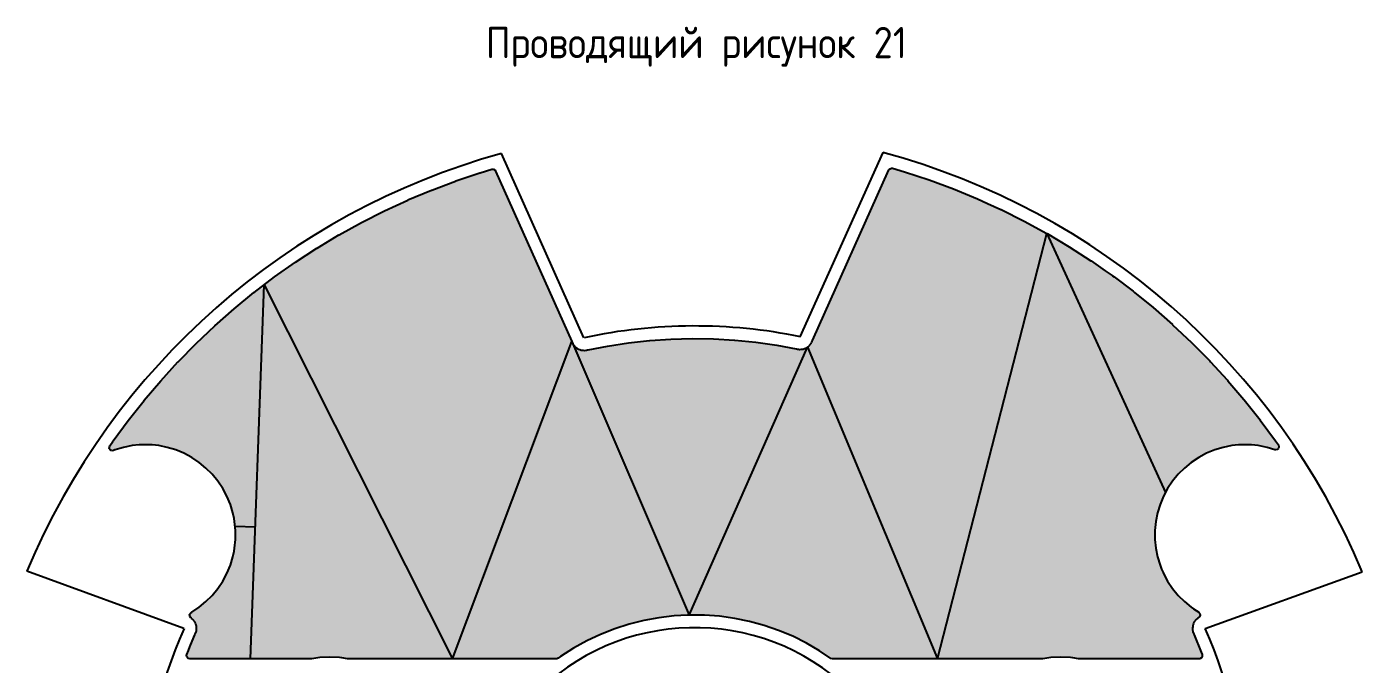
# Model space of a CAD drawing. Header units: millimetres. Extents: x -3894 to -3474, y -291 to 6.
# Drawn here: x -3667.5 to -3560.8, y -191.8 to -140.9 of the extents above; entities that cross this region are included whole.
import ezdxf

# ---------------------------------------------------------------- set-up
doc = ezdxf.new("R2010")
doc.units = ezdxf.units.MM
doc.layers.add('BLACK', color=7, linetype='Continuous')
doc.styles.add('СПДС', font='isocpeur.ttf', dxfattribs={"width": 0.9})

msp = doc.modelspace()

# ---------------------------------------------------------------- hatches: boundary and pattern name
h = msp.add_hatch(color=256)
h.dxf.hatch_style = 1
h.paths.add_polyline_path([(-3572.89, -167.67), (-3572.96, -167.59), (-3572.96, -167.58), (-3573.8, -166.74), (-3574.41, -166.12), (-3574.42, -166.11), (-3575.92, -164.7), (-3575.93, -164.69), (-3577.48, -163.33), (-3577.49, -163.33), (-3578.96, -162.13), (-3579.09, -162.03), (-3579.09, -162.02), (-3580.6, -160.88), (-3580.74, -160.78), (-3580.75, -160.77), (-3581.31, -160.38), (-3582.44, -159.59), (-3582.45, -159.59), (-3584.18, -158.47), (-3584.19, -158.47), (-3585.96, -157.41), (-3585.97, -157.41), (-3576.49, -178.1), (-3576.32, -177.79), (-3575.93, -177.2), (-3575.48, -176.65), (-3574.98, -176.15), (-3574.43, -175.7), (-3573.84, -175.31), (-3573.22, -174.97), (-3573.22, -174.97), (-3572.56, -174.7), (-3571.89, -174.5), (-3571.19, -174.36), (-3570.65, -174.31), (-3570.49, -174.29), (-3569.78, -174.29), (-3569.61, -174.31), (-3569.08, -174.36), (-3568.38, -174.5), (-3567.75, -174.69), (-3567.71, -174.7), (-3567.57, -174.68), (-3567.47, -174.58), (-3567.43, -174.45), (-3567.47, -174.31), (-3567.7, -173.99), (-3567.7, -173.98), (-3568.92, -172.32), (-3568.93, -172.31), (-3570.21, -170.69), (-3570.22, -170.68), (-3571.5, -169.18), (-3571.55, -169.12), (-3571.56, -169.11)])
h.paths.add_polyline_path([(-3585.97, -157.41), (-3594.72, -191.4), (-3586.33, -191.4), (-3586.3, -191.4), (-3585.99, -191.35), (-3585.65, -191.3), (-3585.65, -191.3), (-3585.65, -191.3), (-3584.87, -191.26), (-3584.08, -191.3), (-3584.08, -191.3), (-3584.08, -191.3), (-3583.91, -191.33), (-3583.44, -191.4), (-3583.4, -191.4), (-3573.79, -191.4), (-3573.74, -191.39), (-3573.61, -191.33), (-3573.55, -191.2), (-3573.56, -191.06), (-3573.63, -190.87), (-3573.63, -190.86), (-3574.2, -189.48), (-3574.23, -189.43), (-3574.26, -189.35), (-3574.27, -189.33), (-3574.3, -189.25), (-3574.3, -189.25), (-3574.32, -189.21), (-3574.33, -189.09), (-3574.33, -189.08), (-3574.34, -188.99), (-3574.34, -188.99), (-3574.34, -188.98), (-3574.34, -188.93), (-3574.34, -188.92), (-3574.32, -188.83), (-3574.32, -188.82), (-3574.31, -188.73), (-3574.31, -188.73), (-3574.31, -188.72), (-3574.3, -188.67), (-3574.29, -188.66), (-3574.26, -188.58), (-3574.25, -188.57), (-3574.22, -188.48), (-3574.21, -188.47), (-3574.19, -188.43), (-3574.18, -188.42), (-3574.12, -188.36), (-3574.11, -188.34), (-3574.06, -188.27), (-3574.05, -188.27), (-3574.05, -188.26), (-3574.02, -188.23), (-3574.01, -188.23), (-3574.01, -188.22), (-3573.94, -188.17), (-3573.92, -188.16), (-3573.82, -188.08), (-3573.78, -188.04), (-3573.73, -187.91), (-3573.75, -187.78), (-3573.85, -187.67), (-3574.26, -187.4), (-3574.43, -187.28), (-3574.98, -186.83), (-3575.48, -186.33), (-3575.93, -185.79), (-3576.32, -185.2), (-3576.65, -184.57), (-3576.65, -184.57), (-3576.69, -184.49), (-3576.8, -184.23), (-3576.92, -183.92), (-3577.13, -183.24), (-3577.27, -182.55), (-3577.34, -181.85), (-3577.34, -181.14), (-3577.27, -180.43), (-3577.13, -179.74), (-3576.92, -179.06), (-3576.65, -178.41), (-3576.65, -178.41), (-3576.49, -178.1)])
h.paths.add_polyline_path([(-3585.97, -157.41), (-3587.78, -156.42), (-3587.79, -156.41), (-3589.63, -155.49), (-3589.64, -155.49), (-3590.71, -155), (-3591.52, -154.63), (-3591.52, -154.63), (-3593.43, -153.84), (-3593.44, -153.84), (-3595.37, -153.12), (-3595.38, -153.12), (-3597.34, -152.48), (-3597.35, -152.47), (-3598.31, -152.2), (-3598.38, -152.19), (-3598.51, -152.23), (-3598.61, -152.33), (-3604.71, -165.95), (-3604.72, -165.99), (-3604.77, -166.09), (-3604.78, -166.1), (-3604.83, -166.21), (-3604.91, -166.31), (-3604.92, -166.32), (-3605, -166.42), (-3605.04, -166.45), (-3605.11, -166.49), (-3605.11, -166.49), (-3594.72, -191.4)])
h.paths.add_polyline_path([(-3605.11, -166.49), (-3614.56, -187.9), (-3613.34, -187.91), (-3612.13, -188), (-3610.92, -188.17), (-3609.73, -188.42), (-3608.56, -188.74), (-3607.41, -189.13), (-3607.41, -189.13), (-3606.28, -189.6), (-3605.19, -190.15), (-3604.14, -190.75), (-3603.24, -191.36), (-3603.24, -191.36), (-3603.1, -191.4), (-3594.72, -191.4)])
h.paths.add_polyline_path([(-3605.11, -166.49), (-3605.22, -166.57), (-3605.34, -166.61), (-3605.35, -166.61), (-3605.47, -166.66), (-3605.59, -166.66), (-3605.6, -166.66), (-3605.73, -166.68), (-3605.83, -166.66), (-3605.85, -166.65), (-3605.86, -166.65), (-3605.92, -166.64), (-3605.97, -166.63), (-3605.97, -166.63), (-3605.98, -166.63), (-3606.01, -166.62), (-3607.55, -166.34), (-3607.56, -166.34), (-3609.23, -166.1), (-3609.24, -166.1), (-3610.92, -165.93), (-3610.93, -165.93), (-3612.62, -165.83), (-3612.63, -165.83), (-3614.32, -165.81), (-3614.33, -165.81), (-3616.02, -165.85), (-3616.03, -165.85), (-3617.71, -165.96), (-3617.72, -165.96), (-3619.4, -166.15), (-3619.41, -166.15), (-3621.08, -166.4), (-3621.09, -166.4), (-3622.63, -166.7), (-3622.67, -166.71), (-3622.78, -166.73), (-3622.79, -166.73), (-3622.91, -166.76), (-3623.04, -166.74), (-3623.05, -166.74), (-3623.18, -166.74), (-3623.29, -166.69), (-3623.31, -166.69), (-3623.42, -166.65), (-3623.49, -166.6), (-3623.53, -166.57), (-3623.54, -166.57), (-3623.64, -166.5), (-3623.72, -166.4), (-3623.73, -166.39), (-3623.83, -166.29), (-3614.56, -187.9)])
h.paths.add_polyline_path([(-3623.83, -166.29), (-3623.89, -166.14), (-3623.94, -166.04), (-3633.49, -191.4), (-3625.16, -191.4), (-3625.15, -191.4), (-3625.02, -191.35), (-3624.84, -191.22), (-3623.81, -190.56), (-3622.75, -189.97), (-3622.75, -189.97), (-3621.65, -189.45), (-3621.65, -189.45), (-3620.51, -189.01), (-3619.36, -188.63), (-3619.36, -188.63), (-3618.18, -188.33), (-3616.98, -188.11), (-3615.77, -187.97), (-3614.7, -187.91), (-3614.56, -187.9)])
h.paths.add_polyline_path([(-3623.93, -166.03), (-3630.04, -152.42), (-3630.08, -152.36), (-3630.19, -152.28), (-3630.33, -152.28), (-3631.27, -152.56), (-3631.28, -152.56), (-3633.22, -153.21), (-3633.23, -153.22), (-3635.14, -153.94), (-3635.15, -153.94), (-3637.04, -154.73), (-3637.05, -154.74), (-3638.91, -155.59), (-3638.91, -155.6), (-3640.74, -156.52), (-3640.75, -156.53), (-3642.54, -157.52), (-3642.55, -157.52), (-3644.3, -158.57), (-3644.31, -158.58), (-3646.02, -159.7), (-3646.03, -159.7), (-3647.7, -160.88), (-3647.71, -160.88), (-3648.53, -161.5), (-3633.49, -191.4)])
h.paths.add_polyline_path([(-3648.53, -161.5), (-3649.62, -191.4), (-3644.75, -191.4), (-3644.72, -191.4), (-3644.41, -191.35), (-3644.07, -191.3), (-3644.07, -191.3), (-3644.07, -191.3), (-3643.29, -191.26), (-3642.5, -191.3), (-3642.5, -191.3), (-3642.5, -191.3), (-3642.33, -191.33), (-3641.86, -191.4), (-3641.82, -191.4), (-3633.49, -191.4)])
h = msp.add_hatch(color=256)
h.dxf.hatch_style = 1
h.paths.add_polyline_path([(-3648.53, -161.5), (-3649.34, -162.12), (-3649.35, -162.13), (-3650.93, -163.42), (-3650.94, -163.43), (-3652.48, -164.78), (-3652.48, -164.79), (-3653.97, -166.19), (-3653.97, -166.2), (-3655.41, -167.66), (-3655.42, -167.67), (-3656.8, -169.18), (-3656.8, -169.18), (-3658.13, -170.74), (-3658.13, -170.75), (-3659.4, -172.35), (-3659.41, -172.36), (-3660.59, -173.98), (-3660.62, -174.01), (-3660.62, -174.02), (-3660.87, -174.39), (-3660.9, -174.45), (-3660.91, -174.59), (-3660.84, -174.71), (-3660.71, -174.77), (-3660.57, -174.76), (-3660.46, -174.71), (-3660.45, -174.7), (-3660.06, -174.59), (-3659.77, -174.5), (-3659.08, -174.36), (-3658.53, -174.31), (-3658.37, -174.29), (-3657.67, -174.29), (-3657.49, -174.31), (-3656.96, -174.36), (-3656.27, -174.5), (-3655.59, -174.7), (-3654.94, -174.97), (-3654.94, -174.97), (-3654.31, -175.31), (-3653.72, -175.7), (-3653.18, -176.15), (-3652.68, -176.65), (-3652.23, -177.2), (-3651.84, -177.79), (-3651.5, -178.41), (-3651.23, -179.06), (-3651.03, -179.74), (-3650.94, -180.18), (-3650.89, -180.43), (-3650.85, -180.79), (-3649.23, -180.85)])
h = msp.add_hatch(color=256)
h.dxf.hatch_style = 1
h.paths.add_polyline_path([(-3654.15, -188.35), (-3654.21, -188.27), (-3654.21, -188.27), (-3654.26, -188.22), (-3654.34, -188.17), (-3654.4, -188.12), (-3654.48, -188), (-3654.49, -187.86), (-3654.42, -187.74), (-3654.36, -187.7), (-3654.31, -187.68), (-3653.72, -187.28), (-3653.18, -186.83), (-3652.68, -186.33), (-3652.23, -185.79), (-3651.84, -185.2), (-3651.5, -184.57), (-3651.23, -183.92), (-3651.03, -183.24), (-3651.03, -183.24), (-3650.93, -182.79), (-3650.89, -182.55), (-3650.82, -181.85), (-3650.82, -181.14), (-3650.85, -180.79), (-3649.23, -180.85), (-3648.53, -161.5), (-3633.49, -191.4), (-3641.82, -191.4), (-3641.86, -191.4), (-3642.33, -191.33), (-3642.5, -191.3), (-3643.29, -191.26), (-3644.07, -191.3), (-3644.41, -191.35), (-3644.72, -191.4), (-3644.75, -191.4), (-3654.48, -191.4), (-3654.61, -191.36), (-3654.71, -191.25), (-3654.73, -191.12), (-3654.71, -191.06), (-3654.66, -190.92), (-3654.64, -190.86), (-3654.41, -190.3), (-3654.06, -189.48), (-3654.05, -189.45), (-3654.04, -189.44), (-3654.04, -189.44), (-3654.04, -189.44), (-3654.01, -189.34), (-3653.97, -189.25), (-3653.96, -189.24), (-3653.95, -189.18), (-3653.94, -189.09), (-3653.93, -188.99), (-3653.93, -188.98), (-3653.93, -188.92), (-3653.94, -188.83), (-3653.96, -188.73), (-3653.96, -188.72), (-3653.98, -188.66), (-3654.02, -188.58), (-3654.02, -188.57), (-3654.05, -188.48), (-3654.05, -188.48), (-3654.09, -188.42)])

# ---------------------------------------------------------------- linework, layer by layer
for p, q in [((-3594.72, -191.4), (-3585.97, -157.41)), ((-3585.97, -157.41), (-3576.49, -178.1)), ((-3649.62, -191.4), (-3648.53, -161.5)), ((-3648.53, -161.5), (-3633.49, -191.4)), ((-3633.49, -191.4), (-3623.93, -166.03)), ((-3623.93, -166.03), (-3614.56, -187.9)), ((-3614.56, -187.9), (-3605.11, -166.49)), ((-3605.11, -166.49), (-3594.72, -191.4)), ((-3650.85, -180.79), (-3649.23, -180.85))]:
    msp.add_line(p, q)
at = {"layer": 'BLACK', "linetype": 'Continuous'}
for p, q in [((-3622.97, -165.74), (-3629.57, -151.01)), ((-3605.68, -165.66), (-3599.07, -150.93)), ((-3633.22, -153.21), (-3631.28, -152.56)), ((-3631.28, -152.56), (-3631.27, -152.56)), ((-3631.27, -152.56), (-3630.33, -152.28)), ((-3630.33, -152.28), (-3630.19, -152.28)), ((-3630.19, -152.28), (-3630.08, -152.36)), ((-3630.08, -152.36), (-3630.04, -152.42)), ((-3630.04, -152.42), (-3623.93, -166.03)), ((-3604.71, -165.95), (-3598.61, -152.33)), ((-3598.61, -152.33), (-3598.51, -152.23)), ((-3598.51, -152.23), (-3598.38, -152.19)), ((-3598.38, -152.19), (-3598.31, -152.2)), ((-3598.31, -152.2), (-3597.35, -152.47)), ((-3597.35, -152.47), (-3597.34, -152.48)), ((-3597.34, -152.48), (-3595.38, -153.12)), ((-3635.14, -153.94), (-3633.23, -153.22)), ((-3633.23, -153.22), (-3633.22, -153.21)), ((-3595.38, -153.12), (-3595.37, -153.12)), ((-3595.37, -153.12), (-3593.44, -153.84)), ((-3638.91, -155.59), (-3637.05, -154.74)), ((-3637.05, -154.74), (-3637.04, -154.73)), ((-3637.04, -154.73), (-3635.15, -153.94)), ((-3635.15, -153.94), (-3635.14, -153.94)), ((-3593.44, -153.84), (-3593.43, -153.84)), ((-3593.43, -153.84), (-3591.52, -154.63)), ((-3591.52, -154.63), (-3591.52, -154.63)), ((-3591.52, -154.63), (-3590.71, -155)), ((-3640.74, -156.52), (-3638.91, -155.6)), ((-3638.91, -155.6), (-3638.91, -155.59)), ((-3590.71, -155), (-3589.64, -155.49)), ((-3589.64, -155.49), (-3589.63, -155.49)), ((-3589.63, -155.49), (-3587.79, -156.41)), ((-3642.54, -157.52), (-3640.75, -156.53)), ((-3640.75, -156.53), (-3640.74, -156.52)), ((-3587.79, -156.41), (-3587.78, -156.42)), ((-3587.78, -156.42), (-3585.97, -157.41)), ((-3644.3, -158.57), (-3642.55, -157.52)), ((-3642.55, -157.52), (-3642.54, -157.52)), ((-3585.97, -157.41), (-3585.96, -157.41)), ((-3585.96, -157.41), (-3584.19, -158.47)), ((-3646.02, -159.7), (-3644.31, -158.58)), ((-3644.31, -158.58), (-3644.3, -158.57)), ((-3584.19, -158.47), (-3584.18, -158.47)), ((-3584.18, -158.47), (-3582.45, -159.59)), ((-3647.7, -160.88), (-3646.03, -159.7)), ((-3646.03, -159.7), (-3646.02, -159.7)), ((-3582.45, -159.59), (-3582.44, -159.59)), ((-3582.44, -159.59), (-3581.31, -160.38)), ((-3649.34, -162.12), (-3647.71, -160.88)), ((-3647.71, -160.88), (-3647.7, -160.88)), ((-3581.31, -160.38), (-3580.75, -160.77)), ((-3580.75, -160.77), (-3580.74, -160.78)), ((-3580.74, -160.78), (-3580.6, -160.88)), ((-3580.6, -160.88), (-3579.09, -162.02)), ((-3650.93, -163.42), (-3649.35, -162.13)), ((-3649.35, -162.13), (-3649.34, -162.12)), ((-3579.09, -162.02), (-3579.09, -162.03)), ((-3579.09, -162.03), (-3578.96, -162.13)), ((-3578.96, -162.13), (-3577.49, -163.33)), ((-3652.48, -164.78), (-3650.94, -163.43)), ((-3650.94, -163.43), (-3650.93, -163.42)), ((-3577.49, -163.33), (-3577.48, -163.33)), ((-3577.48, -163.33), (-3575.93, -164.69)), ((-3653.97, -166.19), (-3652.48, -164.79)), ((-3652.48, -164.79), (-3652.48, -164.78)), ((-3575.93, -164.69), (-3575.92, -164.7)), ((-3575.92, -164.7), (-3574.42, -166.11)), ((-3655.41, -167.66), (-3653.97, -166.2)), ((-3653.97, -166.2), (-3653.97, -166.19)), ((-3623.93, -166.03), (-3623.92, -166.08)), ((-3623.92, -166.08), (-3623.92, -166.08)), ((-3623.92, -166.08), (-3623.92, -166.08)), ((-3623.92, -166.08), (-3623.87, -166.17)), ((-3623.87, -166.17), (-3623.87, -166.18)), ((-3623.87, -166.18), (-3623.83, -166.27)), ((-3623.83, -166.27), (-3623.83, -166.27)), ((-3623.83, -166.27), (-3623.83, -166.27)), ((-3623.83, -166.27), (-3623.8, -166.32)), ((-3623.8, -166.32), (-3623.8, -166.32)), ((-3623.8, -166.32), (-3623.8, -166.32)), ((-3623.8, -166.32), (-3623.73, -166.39)), ((-3623.73, -166.39), (-3623.72, -166.4)), ((-3623.72, -166.4), (-3623.66, -166.48)), ((-3623.66, -166.48), (-3623.66, -166.48)), ((-3623.66, -166.48), (-3623.66, -166.48)), ((-3623.66, -166.48), (-3623.66, -166.48)), ((-3623.66, -166.48), (-3623.62, -166.51)), ((-3623.62, -166.51), (-3623.62, -166.51)), ((-3623.62, -166.51), (-3623.62, -166.51)), ((-3623.62, -166.51), (-3623.54, -166.57)), ((-3622.63, -166.7), (-3621.09, -166.4)), ((-3621.09, -166.4), (-3621.08, -166.4)), ((-3621.08, -166.4), (-3619.41, -166.15)), ((-3619.41, -166.15), (-3619.4, -166.15)), ((-3619.4, -166.15), (-3617.72, -165.96)), ((-3617.72, -165.96), (-3617.71, -165.96)), ((-3617.71, -165.96), (-3616.03, -165.85)), ((-3616.03, -165.85), (-3616.02, -165.85)), ((-3616.02, -165.85), (-3614.33, -165.81)), ((-3614.33, -165.81), (-3614.32, -165.81)), ((-3614.32, -165.81), (-3612.63, -165.83)), ((-3612.63, -165.83), (-3612.62, -165.83)), ((-3612.62, -165.83), (-3610.93, -165.93)), ((-3610.93, -165.93), (-3610.92, -165.93)), ((-3610.92, -165.93), (-3609.24, -166.1)), ((-3609.24, -166.1), (-3609.23, -166.1)), ((-3609.23, -166.1), (-3607.56, -166.34)), ((-3607.56, -166.34), (-3607.55, -166.34)), ((-3607.55, -166.34), (-3606.01, -166.62)), ((-3605.2, -166.55), (-3605.11, -166.49)), ((-3605.11, -166.49), (-3605.04, -166.45)), ((-3605.11, -166.49), (-3605.11, -166.49)), ((-3605.04, -166.45), (-3605.02, -166.43)), ((-3605.02, -166.43), (-3605.01, -166.42)), ((-3605.02, -166.43), (-3605.02, -166.43)), ((-3605.02, -166.43), (-3605.02, -166.43)), ((-3605.02, -166.43), (-3605.02, -166.43)), ((-3605.01, -166.42), (-3605, -166.41)), ((-3605.01, -166.42), (-3605.01, -166.42)), ((-3605, -166.41), (-3604.99, -166.4)), ((-3605, -166.41), (-3605, -166.41)), ((-3604.99, -166.4), (-3604.92, -166.32)), ((-3604.99, -166.4), (-3604.99, -166.4)), ((-3604.92, -166.32), (-3604.91, -166.31)), ((-3604.91, -166.31), (-3604.84, -166.23)), ((-3604.84, -166.23), (-3604.83, -166.22)), ((-3604.84, -166.23), (-3604.84, -166.23)), ((-3604.83, -166.21), (-3604.82, -166.19)), ((-3604.83, -166.22), (-3604.83, -166.21)), ((-3604.83, -166.21), (-3604.83, -166.21)), ((-3604.83, -166.22), (-3604.83, -166.22)), ((-3604.82, -166.19), (-3604.78, -166.1)), ((-3604.82, -166.19), (-3604.82, -166.19)), ((-3604.78, -166.1), (-3604.77, -166.09)), ((-3604.77, -166.09), (-3604.72, -166)), ((-3604.72, -165.98), (-3604.71, -165.95)), ((-3604.72, -166), (-3604.72, -165.98)), ((-3604.72, -165.98), (-3604.72, -165.98)), ((-3604.72, -166), (-3604.72, -166)), ((-3574.42, -166.11), (-3574.41, -166.12)), ((-3574.41, -166.12), (-3573.8, -166.74)), ((-3623.54, -166.57), (-3623.53, -166.57)), ((-3623.53, -166.57), (-3623.49, -166.6)), ((-3623.49, -166.6), (-3623.45, -166.63)), ((-3623.45, -166.63), (-3623.45, -166.63)), ((-3623.45, -166.63), (-3623.4, -166.66)), ((-3623.4, -166.66), (-3623.4, -166.66)), ((-3623.4, -166.66), (-3623.31, -166.69)), ((-3623.31, -166.69), (-3623.29, -166.69)), ((-3623.29, -166.69), (-3623.2, -166.73)), ((-3623.2, -166.73), (-3623.2, -166.73)), ((-3623.2, -166.73), (-3623.15, -166.74)), ((-3623.15, -166.74), (-3623.15, -166.74)), ((-3623.15, -166.74), (-3623.05, -166.74)), ((-3623.05, -166.74), (-3623.04, -166.74)), ((-3623.04, -166.74), (-3622.94, -166.75)), ((-3622.94, -166.75), (-3622.94, -166.75)), ((-3622.94, -166.75), (-3622.89, -166.75)), ((-3622.89, -166.75), (-3622.79, -166.73)), ((-3622.89, -166.75), (-3622.89, -166.75)), ((-3622.79, -166.73), (-3622.78, -166.73)), ((-3622.78, -166.73), (-3622.68, -166.71)), ((-3622.68, -166.71), (-3622.68, -166.71)), ((-3622.68, -166.71), (-3622.66, -166.71)), ((-3622.66, -166.71), (-3622.63, -166.7)), ((-3622.66, -166.71), (-3622.66, -166.71)), ((-3606.01, -166.62), (-3605.98, -166.63)), ((-3605.98, -166.63), (-3605.97, -166.63)), ((-3605.97, -166.63), (-3605.97, -166.63)), ((-3605.97, -166.63), (-3605.92, -166.64)), ((-3605.92, -166.64), (-3605.86, -166.65)), ((-3605.86, -166.65), (-3605.85, -166.65)), ((-3605.85, -166.65), (-3605.83, -166.66)), ((-3605.83, -166.66), (-3605.75, -166.67)), ((-3605.75, -166.67), (-3605.75, -166.67)), ((-3605.75, -166.67), (-3605.75, -166.67)), ((-3605.75, -166.67), (-3605.74, -166.67)), ((-3605.74, -166.67), (-3605.74, -166.67)), ((-3605.74, -166.67), (-3605.72, -166.67)), ((-3605.72, -166.67), (-3605.72, -166.67)), ((-3605.72, -166.67), (-3605.71, -166.67)), ((-3605.71, -166.67), (-3605.6, -166.66)), ((-3605.71, -166.67), (-3605.71, -166.67)), ((-3605.6, -166.66), (-3605.59, -166.66)), ((-3605.59, -166.66), (-3605.49, -166.66)), ((-3605.49, -166.66), (-3605.47, -166.65)), ((-3605.49, -166.66), (-3605.49, -166.66)), ((-3605.49, -166.66), (-3605.49, -166.66)), ((-3605.47, -166.65), (-3605.47, -166.65)), ((-3605.47, -166.65), (-3605.46, -166.65)), ((-3605.46, -166.65), (-3605.46, -166.65)), ((-3605.46, -166.65), (-3605.45, -166.65)), ((-3605.45, -166.65), (-3605.35, -166.61)), ((-3605.45, -166.65), (-3605.45, -166.65)), ((-3605.35, -166.61), (-3605.34, -166.61)), ((-3605.34, -166.61), (-3605.24, -166.57)), ((-3605.24, -166.57), (-3605.24, -166.57)), ((-3605.24, -166.57), (-3605.22, -166.57)), ((-3605.22, -166.57), (-3605.21, -166.56)), ((-3605.22, -166.57), (-3605.22, -166.57)), ((-3605.21, -166.56), (-3605.2, -166.55)), ((-3605.21, -166.56), (-3605.21, -166.56)), ((-3605.2, -166.55), (-3605.2, -166.55)), ((-3573.8, -166.74), (-3572.98, -167.56)), ((-3572.98, -167.56), (-3572.96, -167.58)), ((-3572.96, -167.58), (-3572.96, -167.59)), ((-3656.8, -169.18), (-3655.42, -167.67)), ((-3655.42, -167.67), (-3655.41, -167.66)), ((-3572.96, -167.59), (-3572.89, -167.67)), ((-3572.89, -167.67), (-3571.56, -169.11)), ((-3658.13, -170.74), (-3656.8, -169.18)), ((-3656.8, -169.18), (-3656.8, -169.18)), ((-3571.56, -169.11), (-3571.55, -169.12)), ((-3571.55, -169.12), (-3571.5, -169.18)), ((-3571.5, -169.18), (-3570.22, -170.68)), ((-3659.4, -172.35), (-3658.13, -170.75)), ((-3658.13, -170.75), (-3658.13, -170.74)), ((-3570.22, -170.68), (-3570.21, -170.69)), ((-3570.21, -170.69), (-3568.93, -172.31)), ((-3660.59, -173.98), (-3659.41, -172.36)), ((-3659.41, -172.36), (-3659.4, -172.35)), ((-3568.93, -172.31), (-3568.92, -172.32)), ((-3568.92, -172.32), (-3567.7, -173.98)), ((-3660.62, -174.01), (-3660.59, -173.98)), ((-3567.7, -173.98), (-3567.7, -173.99)), ((-3567.7, -173.99), (-3567.47, -174.31)), ((-3660.91, -174.59), (-3660.9, -174.45)), ((-3660.84, -174.71), (-3660.91, -174.59)), ((-3660.9, -174.45), (-3660.87, -174.39)), ((-3660.87, -174.39), (-3660.62, -174.02)), ((-3660.71, -174.77), (-3660.84, -174.71)), ((-3660.57, -174.76), (-3660.71, -174.77)), ((-3660.62, -174.02), (-3660.62, -174.01)), ((-3660.46, -174.71), (-3660.57, -174.76)), ((-3660.45, -174.7), (-3660.46, -174.71)), ((-3660.06, -174.59), (-3660.45, -174.7)), ((-3659.77, -174.5), (-3660.06, -174.59)), ((-3659.08, -174.36), (-3659.77, -174.5)), ((-3659.77, -174.5), (-3659.77, -174.5)), ((-3658.53, -174.31), (-3659.08, -174.36)), ((-3659.08, -174.36), (-3659.08, -174.36)), ((-3658.37, -174.29), (-3658.53, -174.31)), ((-3657.67, -174.29), (-3658.37, -174.29)), ((-3657.49, -174.31), (-3657.67, -174.29)), ((-3656.96, -174.36), (-3657.49, -174.31)), ((-3656.27, -174.5), (-3656.96, -174.36)), ((-3656.96, -174.36), (-3656.96, -174.36)), ((-3655.59, -174.7), (-3656.27, -174.5)), ((-3656.27, -174.5), (-3656.27, -174.5)), ((-3654.94, -174.97), (-3655.59, -174.7)), ((-3654.31, -175.31), (-3654.94, -174.97)), ((-3654.94, -174.97), (-3654.94, -174.97)), ((-3573.22, -174.97), (-3573.84, -175.31)), ((-3572.56, -174.7), (-3573.22, -174.97)), ((-3573.22, -174.97), (-3573.22, -174.97)), ((-3571.89, -174.5), (-3572.56, -174.7)), ((-3571.19, -174.36), (-3571.89, -174.5)), ((-3571.89, -174.5), (-3571.89, -174.5)), ((-3570.65, -174.31), (-3571.19, -174.36)), ((-3571.19, -174.36), (-3571.19, -174.36)), ((-3570.49, -174.29), (-3570.65, -174.31)), ((-3569.78, -174.29), (-3570.49, -174.29)), ((-3569.61, -174.31), (-3569.78, -174.29)), ((-3569.08, -174.36), (-3569.61, -174.31)), ((-3568.38, -174.5), (-3569.08, -174.36)), ((-3569.08, -174.36), (-3569.08, -174.36)), ((-3567.75, -174.69), (-3568.38, -174.5)), ((-3568.38, -174.5), (-3568.38, -174.5)), ((-3568.38, -174.5), (-3568.38, -174.5)), ((-3568.38, -174.5), (-3568.38, -174.5)), ((-3567.71, -174.7), (-3567.75, -174.69)), ((-3567.57, -174.68), (-3567.71, -174.7)), ((-3567.47, -174.58), (-3567.57, -174.68)), ((-3567.47, -174.31), (-3567.43, -174.45)), ((-3567.43, -174.45), (-3567.47, -174.58)), ((-3653.72, -175.7), (-3654.31, -175.31)), ((-3654.31, -175.31), (-3654.31, -175.31)), ((-3654.31, -175.31), (-3654.31, -175.31)), ((-3653.18, -176.15), (-3653.72, -175.7)), ((-3653.72, -175.7), (-3653.72, -175.7)), ((-3653.72, -175.7), (-3653.72, -175.7)), ((-3574.43, -175.7), (-3574.98, -176.15)), ((-3573.84, -175.31), (-3574.43, -175.7)), ((-3574.43, -175.7), (-3574.43, -175.7)), ((-3573.84, -175.31), (-3573.84, -175.31)), ((-3652.68, -176.65), (-3653.18, -176.15)), ((-3652.23, -177.2), (-3652.68, -176.65)), ((-3652.68, -176.65), (-3652.68, -176.65)), ((-3652.68, -176.65), (-3652.68, -176.65)), ((-3575.48, -176.65), (-3575.93, -177.2)), ((-3574.98, -176.15), (-3575.48, -176.65)), ((-3651.84, -177.79), (-3652.23, -177.2)), ((-3651.5, -178.41), (-3651.84, -177.79)), ((-3576.32, -177.79), (-3576.65, -178.41)), ((-3575.93, -177.2), (-3576.32, -177.79)), ((-3576.32, -177.79), (-3576.32, -177.79)), ((-3575.93, -177.2), (-3575.93, -177.2)), ((-3651.23, -179.06), (-3651.5, -178.41)), ((-3651.03, -179.74), (-3651.23, -179.06)), ((-3576.92, -179.06), (-3577.13, -179.74)), ((-3576.65, -178.41), (-3576.92, -179.06)), ((-3576.65, -178.41), (-3576.65, -178.41)), ((-3650.94, -180.18), (-3651.03, -179.74)), ((-3651.03, -179.74), (-3651.03, -179.74)), ((-3651.03, -179.74), (-3651.03, -179.74)), ((-3651.03, -179.74), (-3651.03, -179.74)), ((-3650.89, -180.43), (-3650.94, -180.18)), ((-3577.13, -179.74), (-3577.27, -180.43)), ((-3577.13, -179.74), (-3577.13, -179.74)), ((-3650.82, -181.14), (-3650.89, -180.43)), ((-3650.82, -181.85), (-3650.82, -181.14)), ((-3577.27, -180.43), (-3577.34, -181.14)), ((-3577.34, -181.14), (-3577.34, -181.85)), ((-3577.27, -180.43), (-3577.27, -180.43)), ((-3650.89, -182.55), (-3650.82, -181.85)), ((-3577.34, -181.85), (-3577.27, -182.55)), ((-3651.23, -183.92), (-3651.03, -183.24)), ((-3651.03, -183.24), (-3650.93, -182.79)), ((-3651.03, -183.24), (-3651.03, -183.24)), ((-3651.03, -183.24), (-3651.03, -183.24)), ((-3650.93, -182.79), (-3650.89, -182.55)), ((-3577.27, -182.55), (-3577.27, -182.55)), ((-3577.27, -182.55), (-3577.13, -183.24)), ((-3577.13, -183.24), (-3577.13, -183.24)), ((-3577.13, -183.24), (-3576.92, -183.92)), ((-3654.94, -188.97), (-3667.51, -184.4)), ((-3651.84, -185.2), (-3651.5, -184.57)), ((-3651.5, -184.57), (-3651.23, -183.92)), ((-3576.92, -183.92), (-3576.8, -184.23)), ((-3576.8, -184.23), (-3576.69, -184.49)), ((-3576.69, -184.49), (-3576.65, -184.57)), ((-3576.65, -184.57), (-3576.65, -184.57)), ((-3576.65, -184.57), (-3576.32, -185.2)), ((-3573.33, -188.97), (-3560.77, -184.45)), ((-3652.23, -185.79), (-3651.84, -185.2)), ((-3576.32, -185.2), (-3576.32, -185.2)), ((-3576.32, -185.2), (-3575.93, -185.79)), ((-3653.18, -186.83), (-3652.68, -186.33)), ((-3652.68, -186.33), (-3652.23, -185.79)), ((-3575.93, -185.79), (-3575.93, -185.79)), ((-3575.93, -185.79), (-3575.48, -186.33)), ((-3575.48, -186.33), (-3574.98, -186.83)), ((-3654.49, -187.86), (-3654.42, -187.74)), ((-3654.48, -188), (-3654.49, -187.86)), ((-3654.42, -187.74), (-3654.36, -187.7)), ((-3654.36, -187.7), (-3654.31, -187.68)), ((-3654.31, -187.68), (-3653.72, -187.28)), ((-3653.72, -187.28), (-3653.18, -186.83)), ((-3574.98, -186.83), (-3574.98, -186.83)), ((-3574.98, -186.83), (-3574.98, -186.83)), ((-3574.98, -186.83), (-3574.43, -187.28)), ((-3574.43, -187.28), (-3574.26, -187.4)), ((-3574.26, -187.4), (-3573.84, -187.68)), ((-3573.84, -187.68), (-3573.84, -187.68)), ((-3573.84, -187.68), (-3573.75, -187.78)), ((-3573.75, -187.78), (-3573.73, -187.91)), ((-3654.4, -188.12), (-3654.48, -188)), ((-3654.34, -188.16), (-3654.4, -188.12)), ((-3654.33, -188.17), (-3654.34, -188.16)), ((-3654.26, -188.22), (-3654.33, -188.17)), ((-3654.25, -188.23), (-3654.26, -188.22)), ((-3654.21, -188.27), (-3654.25, -188.23)), ((-3654.25, -188.23), (-3654.25, -188.23)), ((-3654.15, -188.34), (-3654.21, -188.27)), ((-3654.21, -188.27), (-3654.21, -188.27)), ((-3654.14, -188.36), (-3654.15, -188.34)), ((-3654.08, -188.43), (-3654.14, -188.36)), ((-3654.06, -188.48), (-3654.08, -188.43)), ((-3654.08, -188.43), (-3654.08, -188.43)), ((-3654.08, -188.43), (-3654.08, -188.43)), ((-3654.08, -188.43), (-3654.08, -188.43)), ((-3654.05, -188.48), (-3654.06, -188.48)), ((-3654.02, -188.57), (-3654.05, -188.48)), ((-3654.05, -188.48), (-3654.05, -188.48)), ((-3654.05, -188.48), (-3654.05, -188.48)), ((-3654.01, -188.58), (-3654.02, -188.57)), ((-3654.02, -188.57), (-3654.02, -188.57)), ((-3653.97, -188.67), (-3654.01, -188.58)), ((-3653.96, -188.72), (-3653.97, -188.67)), ((-3653.97, -188.67), (-3653.97, -188.67)), ((-3653.96, -188.73), (-3653.96, -188.72)), ((-3653.95, -188.74), (-3653.96, -188.73)), ((-3653.95, -188.82), (-3653.95, -188.74)), ((-3653.94, -188.83), (-3653.95, -188.82)), ((-3653.93, -188.93), (-3653.94, -188.83)), ((-3653.93, -188.98), (-3653.93, -188.93)), ((-3653.93, -188.93), (-3653.93, -188.93)), ((-3619.36, -188.63), (-3620.51, -189.01)), ((-3618.18, -188.33), (-3619.36, -188.63)), ((-3619.36, -188.63), (-3619.36, -188.63)), ((-3616.98, -188.11), (-3618.18, -188.33)), ((-3615.77, -187.97), (-3616.98, -188.11)), ((-3614.7, -187.91), (-3615.77, -187.97)), ((-3614.56, -187.9), (-3614.7, -187.91)), ((-3613.34, -187.91), (-3614.56, -187.9)), ((-3614.56, -187.9), (-3614.56, -187.9)), ((-3612.13, -188), (-3613.34, -187.91)), ((-3610.92, -188.17), (-3612.13, -188)), ((-3609.73, -188.42), (-3610.92, -188.17)), ((-3608.56, -188.74), (-3609.73, -188.42)), ((-3609.73, -188.42), (-3609.73, -188.42)), ((-3607.41, -189.13), (-3608.56, -188.74)), ((-3608.56, -188.74), (-3608.56, -188.74)), ((-3574.32, -188.83), (-3574.34, -188.92)), ((-3574.34, -188.92), (-3574.34, -188.93)), ((-3574.34, -188.93), (-3574.34, -188.98)), ((-3574.31, -188.73), (-3574.32, -188.82)), ((-3574.32, -188.82), (-3574.32, -188.83)), ((-3574.3, -188.67), (-3574.31, -188.72)), ((-3574.31, -188.72), (-3574.31, -188.73)), ((-3574.31, -188.73), (-3574.31, -188.73)), ((-3574.29, -188.66), (-3574.3, -188.67)), ((-3574.26, -188.58), (-3574.29, -188.66)), ((-3574.25, -188.57), (-3574.26, -188.58)), ((-3574.22, -188.48), (-3574.25, -188.57)), ((-3574.21, -188.47), (-3574.22, -188.48)), ((-3574.19, -188.43), (-3574.21, -188.47)), ((-3574.18, -188.42), (-3574.19, -188.43)), ((-3574.12, -188.36), (-3574.18, -188.42)), ((-3574.18, -188.42), (-3574.18, -188.42)), ((-3574.11, -188.34), (-3574.12, -188.36)), ((-3574.06, -188.27), (-3574.11, -188.34)), ((-3574.05, -188.27), (-3574.06, -188.27)), ((-3574.02, -188.23), (-3574.05, -188.26)), ((-3574.05, -188.26), (-3574.05, -188.27)), ((-3574.01, -188.23), (-3574.02, -188.23)), ((-3573.94, -188.17), (-3574.01, -188.22)), ((-3574.01, -188.22), (-3574.01, -188.23)), ((-3573.92, -188.16), (-3573.94, -188.17)), ((-3573.85, -188.11), (-3573.92, -188.16)), ((-3573.84, -188.1), (-3573.85, -188.11)), ((-3573.78, -188.04), (-3573.84, -188.1)), ((-3573.73, -187.91), (-3573.78, -188.04)), ((-3654.41, -190.3), (-3654.06, -189.48)), ((-3654.06, -189.48), (-3654.05, -189.45)), ((-3654.05, -189.45), (-3654.04, -189.44)), ((-3654.05, -189.45), (-3654.05, -189.45)), ((-3654.04, -189.44), (-3654.01, -189.35)), ((-3654.04, -189.44), (-3654.04, -189.44)), ((-3654.04, -189.44), (-3654.04, -189.44)), ((-3654.01, -189.35), (-3654, -189.33)), ((-3654, -189.33), (-3653.97, -189.25)), ((-3653.97, -189.25), (-3653.96, -189.24)), ((-3653.96, -189.24), (-3653.95, -189.19)), ((-3653.95, -189.19), (-3653.94, -189.1)), ((-3653.95, -189.19), (-3653.95, -189.19)), ((-3653.95, -189.19), (-3653.95, -189.19)), ((-3653.95, -189.19), (-3653.95, -189.19)), ((-3653.94, -189.08), (-3653.93, -188.99)), ((-3653.94, -189.1), (-3653.94, -189.08)), ((-3653.93, -188.99), (-3653.93, -188.98)), ((-3622.75, -189.97), (-3623.81, -190.56)), ((-3621.65, -189.45), (-3622.75, -189.97)), ((-3622.75, -189.97), (-3622.75, -189.97)), ((-3620.51, -189.01), (-3621.65, -189.45)), ((-3621.65, -189.45), (-3621.65, -189.45)), ((-3606.28, -189.6), (-3607.41, -189.13)), ((-3607.41, -189.13), (-3607.41, -189.13)), ((-3605.19, -190.15), (-3606.28, -189.6)), ((-3574.34, -188.98), (-3574.34, -188.99)), ((-3574.34, -188.99), (-3574.34, -188.99)), ((-3574.34, -188.99), (-3574.33, -189.08)), ((-3574.33, -189.08), (-3574.33, -189.09)), ((-3574.33, -189.09), (-3574.32, -189.18)), ((-3574.32, -189.18), (-3574.32, -189.18)), ((-3574.32, -189.18), (-3574.32, -189.19)), ((-3574.32, -189.19), (-3574.3, -189.24)), ((-3574.3, -189.24), (-3574.3, -189.25)), ((-3574.3, -189.25), (-3574.3, -189.25)), ((-3574.3, -189.25), (-3574.3, -189.25)), ((-3574.3, -189.25), (-3574.27, -189.33)), ((-3574.27, -189.33), (-3574.26, -189.35)), ((-3574.26, -189.35), (-3574.23, -189.43)), ((-3574.23, -189.43), (-3574.23, -189.43)), ((-3574.23, -189.43), (-3574.23, -189.43)), ((-3574.23, -189.43), (-3574.23, -189.44)), ((-3574.23, -189.44), (-3574.2, -189.48)), ((-3574.2, -189.48), (-3573.63, -190.86)), ((-3654.73, -191.12), (-3654.71, -191.06)), ((-3654.71, -191.06), (-3654.66, -190.92)), ((-3654.66, -190.92), (-3654.64, -190.87)), ((-3654.64, -190.86), (-3654.41, -190.3)), ((-3654.64, -190.87), (-3654.64, -190.86)), ((-3623.81, -190.56), (-3624.84, -191.22)), ((-3604.14, -190.75), (-3605.19, -190.15)), ((-3603.24, -191.36), (-3604.14, -190.75)), ((-3573.63, -190.86), (-3573.63, -190.87)), ((-3573.63, -190.87), (-3573.56, -191.06)), ((-3573.56, -191.06), (-3573.55, -191.2)), ((-3654.71, -191.25), (-3654.73, -191.12)), ((-3654.61, -191.36), (-3654.71, -191.25)), ((-3654.48, -191.4), (-3654.61, -191.36)), ((-3644.75, -191.4), (-3654.48, -191.4)), ((-3644.72, -191.4), (-3644.75, -191.4)), ((-3644.41, -191.35), (-3644.72, -191.4)), ((-3644.07, -191.3), (-3644.41, -191.35)), ((-3643.29, -191.26), (-3644.07, -191.3)), ((-3644.07, -191.3), (-3644.07, -191.3)), ((-3644.07, -191.3), (-3644.07, -191.3)), ((-3642.5, -191.3), (-3643.29, -191.26)), ((-3642.33, -191.33), (-3642.5, -191.3)), ((-3642.5, -191.3), (-3642.5, -191.3)), ((-3642.5, -191.3), (-3642.5, -191.3)), ((-3641.86, -191.4), (-3642.33, -191.33)), ((-3641.82, -191.4), (-3641.86, -191.4)), ((-3625.16, -191.4), (-3641.82, -191.4)), ((-3625.15, -191.4), (-3625.16, -191.4)), ((-3625.02, -191.35), (-3625.15, -191.4)), ((-3624.84, -191.22), (-3625.02, -191.35)), ((-3603.1, -191.4), (-3603.24, -191.36)), ((-3603.24, -191.36), (-3603.24, -191.36)), ((-3586.33, -191.4), (-3603.1, -191.4)), ((-3586.3, -191.4), (-3586.33, -191.4)), ((-3585.99, -191.35), (-3586.3, -191.4)), ((-3585.65, -191.3), (-3585.99, -191.35)), ((-3584.87, -191.26), (-3585.65, -191.3)), ((-3585.65, -191.3), (-3585.65, -191.3)), ((-3585.65, -191.3), (-3585.65, -191.3)), ((-3584.08, -191.3), (-3584.87, -191.26)), ((-3583.91, -191.33), (-3584.08, -191.3)), ((-3584.08, -191.3), (-3584.08, -191.3)), ((-3584.08, -191.3), (-3584.08, -191.3)), ((-3583.44, -191.4), (-3583.91, -191.33)), ((-3583.4, -191.4), (-3583.44, -191.4)), ((-3573.79, -191.4), (-3583.4, -191.4)), ((-3573.74, -191.39), (-3573.79, -191.4)), ((-3573.61, -191.33), (-3573.74, -191.39)), ((-3573.55, -191.2), (-3573.61, -191.33))]:
    msp.add_line(p, q, dxfattribs=at)
at = {"layer": 'BLACK'}
for radius, start, end in [(57.88, 105.467, 157.2282), (57.86, 22.7279, 74.9144), (42, 78.3849, 102.1417), (17.89, 316.6477, 225.9155), (44.53, 156.3937, 175.5364), (44.53, 4.4625, 23.6063)]:
    msp.add_arc((-3614.13, -206.8), radius, start, end, dxfattribs=at)

# ---------------------------------------------------------------- texts
at = {"insert": (-3613.99, -140.9), "char_height": 2.5, "attachment_point": 2, "style": 'СПДС'}
msp.add_mtext_dynamic_manual_height_columns('\\pxqc;Проводящий рисунок 21', width=34.7669, gutter_width=12.5, heights=[0], dxfattribs=at)

doc.saveas('drawing.dxf')
